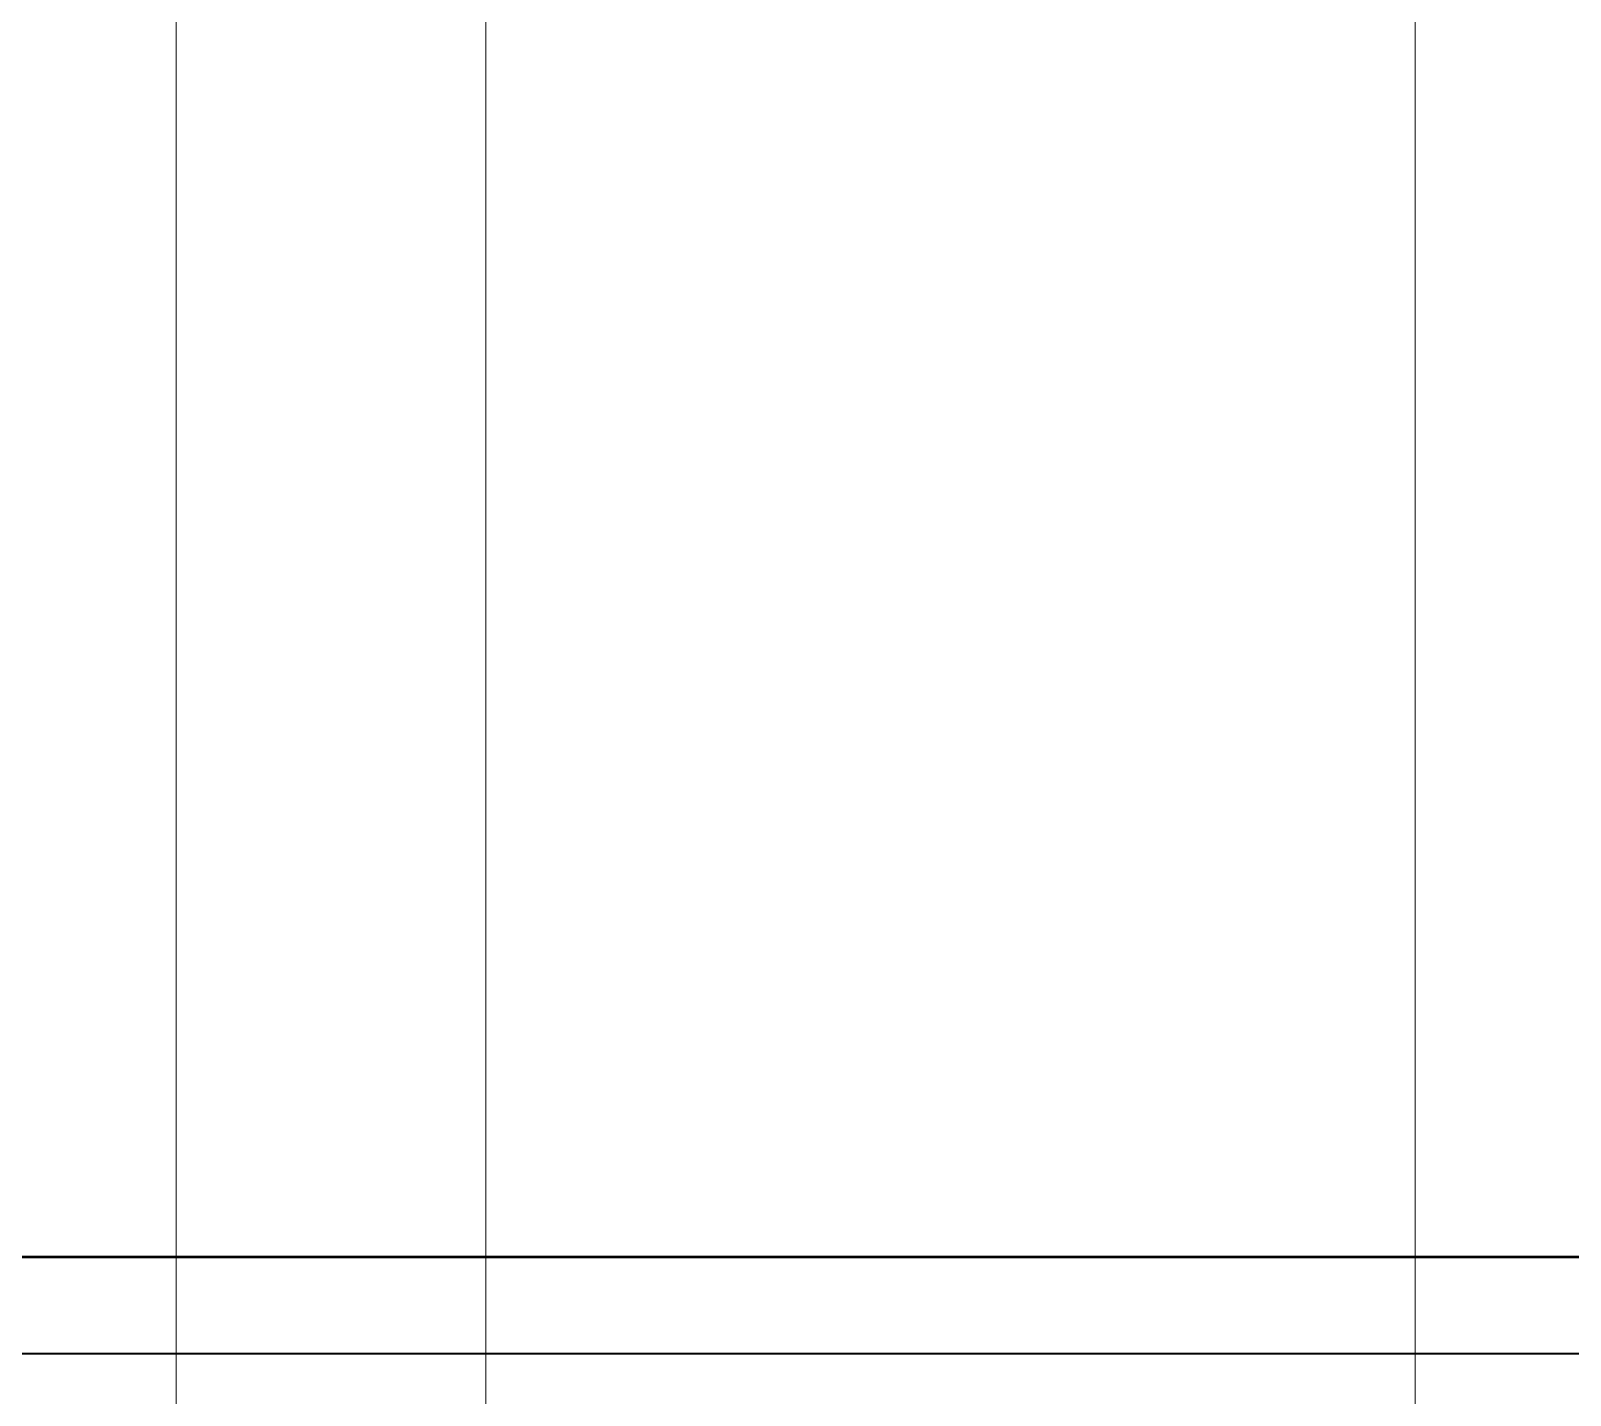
# Model space of a CAD drawing. Header units: millimetres. Extents: x 0 to 25230, y 0 to 17820.
# Drawn here: x 21522 to 22118, y 15895 to 16423 of the extents above; entities that cross this region are included whole.
import ezdxf

# ---------------------------------------------------------------- set-up
doc = ezdxf.new("R2010")
doc.units = ezdxf.units.MM
doc.header["$LTSCALE"] = 30
for name, color, linetype, lineweight in [('Видимые тонкие (ГОСТ)', 7, 'Continuous', 35), ('Видимый контур (ГОСТ)', 7, 'Continuous', 50), ('Эскизная геометрия (ГОСТ)', 7, 'Continuous', 50)]:
    doc.layers.add(name, color=color, linetype=linetype, lineweight=lineweight)

msp = doc.modelspace()

# ---------------------------------------------------------------- linework, layer by layer
at = {"layer": 'Видимые тонкие (ГОСТ)'}
msp.add_line((22710.7533, 15910.7862), (20790.7533, 15910.7862), dxfattribs=at)
at = {"layer": 'Видимый контур (ГОСТ)'}
msp.add_line((22935.7533, 15948.2862), (20565.7533, 15948.2862), dxfattribs=at)
at = {"layer": 'Эскизная геометрия (ГОСТ)', "lineweight": 18}
for p, q in [((21698.2533, 16816.4111), (21698.2533, 15366.5122)), ((22058.2533, 16816.4111), (22058.2533, 15366.5122)), ((21578.2533, 16628.9111), (21578.2533, 15366.5122))]:
    msp.add_line(p, q, dxfattribs=at)

doc.saveas('drawing.dxf')
